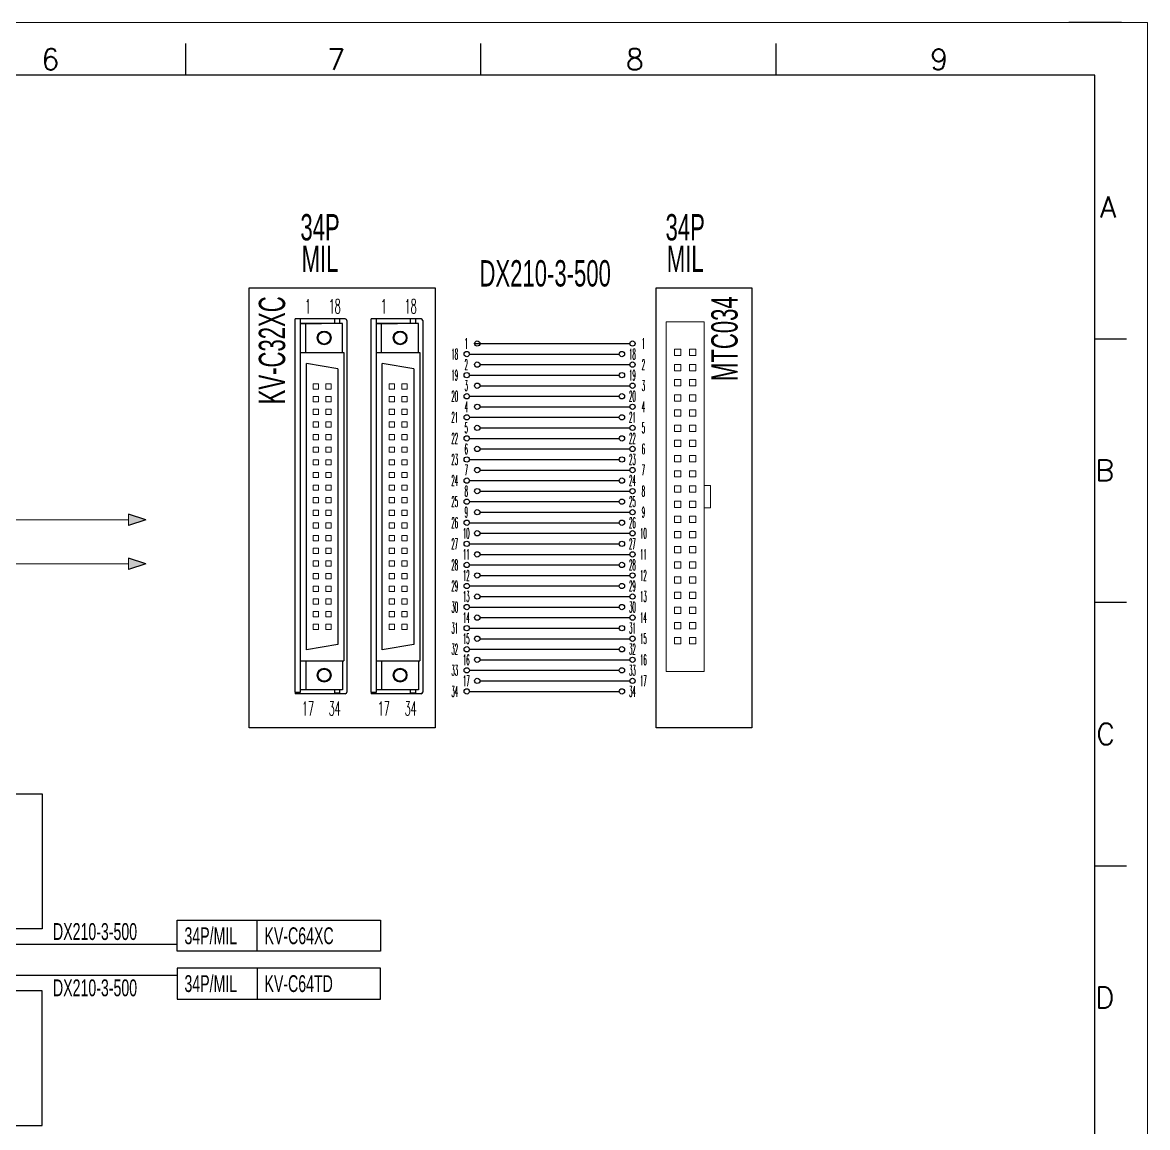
# Model space of a CAD drawing. Extents: x 49673 to 52330, y -5620 to -4375.
# Drawn here: x 51212.1 to 51318.8, y -5261.3 to -5156.4 of the extents above; entities that cross this region are included whole.
import ezdxf
from ezdxf.enums import TextEntityAlignment as Align

# ---------------------------------------------------------------- set-up
doc = ezdxf.new("R2010")
doc.units = 0
doc.header["$MEASUREMENT"] = 0
for name, color, linetype in [('AE_BOR', 1, 'Continuous'), ('Z_OM_GAIKEI', 7, 'Continuous'), ('细实线层', 7, 'Continuous')]:
    doc.layers.add(name, color=color, linetype=linetype)
doc.layers.add('Dimension', color=3, linetype='Continuous', lineweight=13)
doc.styles.add('WD', font='simplex.shx', dxfattribs={"bigfont": 'gbcbig.shx'})
doc.styles.add('样式 8', font='arial.ttf')

# ---------------------------------------------------------------- blocks, each defined once
blk = doc.blocks.new('电控横A4')
for p, q in [((292, -5), (5, -5)), ((292, -205), (292, -5))]:
    blk.add_line(p, q)
at = {"layer": 'AE_BOR', "color": 1, "lineweight": 15}
for p, q in [((0, 0), (297, 0)), ((297, 0), (297, -210))]:
    blk.add_line(p, q, dxfattribs=at)
at = {"layer": 'AE_BOR', "lineweight": 30}
blk.add_line((294.53, 0), (289.53, 0), dxfattribs=at)
at = {"layer": 'AE_BOR'}
for p, q in [((205.78, -5), (205.78, -2)), ((233.78, -5), (233.78, -2)), ((261.78, -5), (261.78, -2)), ((292, -30), (295, -30)), ((292, -55), (295, -55)), ((292, -80), (295, -80))]:
    blk.add_line(p, q, dxfattribs=at)
at = {"layer": 'AE_BOR', "style": 'WD'}
for s, p in [('6', (192.94, -4.5)), ('7', (220.04, -4.5)), ('8', (248.37, -4.5)), ('9', (277.23, -4.5))]:
    blk.add_text(s, height=2, dxfattribs=at).set_placement(p, align=Align.CENTER)
for s, p in [('A', (294.03, -17.5)), ('B', (293.84, -42.5)), ('C', (293.93, -67.5)), ('D', (293.84, -92.5))]:
    blk.add_text(s, height=2, dxfattribs=at).set_placement(p, align=Align.MIDDLE_RIGHT)

msp = doc.modelspace()

# ---------------------------------------------------------------- hatches: boundary and pattern name
for points in [[(51223.8, -5203.62), (51222.14, -5204.15), (51222.14, -5203.09)], [(51223.8, -5207.79), (51222.14, -5208.32), (51222.14, -5207.26)]]:
    msp.add_hatch(color=256).paths.add_polyline_path(points)

# ---------------------------------------------------------------- linework, layer by layer
for p, q in [((51242.71, -5184.57), (51237.96, -5184.57)), ((51249.91, -5184.57), (51245.16, -5184.57)), ((51254.98, -5186.9), (51269.7, -5186.9)), ((51254.48, -5187.9), (51268.7, -5187.9)), ((51255.48, -5188.9), (51269.7, -5188.9)), ((51254.48, -5189.9), (51268.7, -5189.9)), ((51255.48, -5190.9), (51269.7, -5190.9)), ((51254.48, -5191.9), (51268.7, -5191.9)), ((51255.48, -5192.9), (51269.7, -5192.9)), ((51254.48, -5193.9), (51268.7, -5193.9)), ((51255.48, -5194.9), (51269.7, -5194.9)), ((51254.48, -5195.9), (51268.7, -5195.9)), ((51255.48, -5196.9), (51269.7, -5196.9)), ((51254.48, -5197.9), (51268.7, -5197.9)), ((51255.48, -5198.9), (51269.7, -5198.9)), ((51254.48, -5199.9), (51268.7, -5199.9)), ((51255.48, -5200.9), (51269.7, -5200.9)), ((51254.48, -5201.9), (51268.7, -5201.9)), ((51223.8, -5203.62), (51222.14, -5203.09)), ((51223.8, -5203.62), (51222.14, -5204.15)), ((51255.48, -5202.9), (51269.7, -5202.9)), ((51254.48, -5203.9), (51268.7, -5203.9)), ((51255.48, -5204.9), (51269.7, -5204.9)), ((51254.48, -5205.9), (51268.7, -5205.9)), ((51223.8, -5207.79), (51222.14, -5207.26)), ((51223.8, -5207.79), (51222.14, -5208.32)), ((51255.48, -5206.9), (51269.7, -5206.9)), ((51254.48, -5207.9), (51268.7, -5207.9)), ((51255.48, -5208.9), (51269.7, -5208.9)), ((51254.48, -5209.9), (51268.7, -5209.9)), ((51255.48, -5210.9), (51269.7, -5210.9)), ((51254.48, -5211.9), (51268.7, -5211.9)), ((51255.48, -5212.9), (51269.7, -5212.9)), ((51254.48, -5213.9), (51268.7, -5213.9)), ((51255.48, -5214.9), (51269.7, -5214.9)), ((51254.48, -5215.9), (51268.7, -5215.9)), ((51255.48, -5216.9), (51269.7, -5216.9)), ((51254.48, -5217.9), (51268.7, -5217.9)), ((51255.48, -5218.9), (51269.7, -5218.9)), ((51237.96, -5219.97), (51237.96, -5220.12)), ((51242.71, -5220.12), (51237.96, -5220.12)), ((51245.16, -5219.97), (51245.16, -5220.12)), ((51249.91, -5220.12), (51245.16, -5220.12)), ((51254.48, -5219.9), (51268.7, -5219.9)), ((51196.68, -5243.88), (51226.77, -5243.88)), ((51196.68, -5246.82), (51226.77, -5246.82))]:
    msp.add_line(p, q)
at = {"lineweight": 0}
for p, q in [((51222.14, -5203.09), (51222.14, -5204.15)), ((51222.14, -5207.26), (51222.14, -5208.32))]:
    msp.add_line(p, q, dxfattribs=at)
for points in [[(51251.24, -5223.35), (51233.6, -5223.35), (51233.6, -5181.61), (51251.24, -5181.61)], [(51281.28, -5223.35), (51272.19, -5223.35), (51272.19, -5181.61), (51281.28, -5181.61)], [(51076.56, -5229.61), (51213.96, -5229.61), (51213.96, -5242.41), (51076.56, -5242.41)], [(51226.77, -5241.61), (51246.04, -5241.61), (51246.04, -5244.55), (51226.77, -5244.55)], [(51246.04, -5244.55), (51234.36, -5244.55), (51234.36, -5241.61), (51246.04, -5241.61)], [(51226.77, -5249.09), (51246.04, -5249.09), (51246.04, -5246.15), (51226.77, -5246.15)], [(51246.04, -5246.15), (51234.36, -5246.15), (51234.36, -5249.09), (51246.04, -5249.09)]]:
    msp.add_lwpolyline(points, close=True)
for points in [[(51273.15, -5218.01), (51273.15, -5184.83), (51276.75, -5184.83), (51276.75, -5218.01)], [(51274.53, -5188.04), (51273.93, -5188.04), (51273.93, -5187.44), (51274.53, -5187.44)], [(51275.97, -5188.04), (51275.37, -5188.04), (51275.37, -5187.44), (51275.97, -5187.44)], [(51274.53, -5189.48), (51273.93, -5189.48), (51273.93, -5188.88), (51274.53, -5188.88)], [(51275.97, -5189.48), (51275.37, -5189.48), (51275.37, -5188.88), (51275.97, -5188.88)], [(51239.67, -5190.72), (51240.17, -5190.72), (51240.17, -5191.22), (51239.67, -5191.22)], [(51240.87, -5190.72), (51241.37, -5190.72), (51241.37, -5191.22), (51240.87, -5191.22)], [(51246.87, -5190.72), (51247.37, -5190.72), (51247.37, -5191.22), (51246.87, -5191.22)], [(51248.07, -5190.72), (51248.57, -5190.72), (51248.57, -5191.22), (51248.07, -5191.22)], [(51274.53, -5190.92), (51273.93, -5190.92), (51273.93, -5190.32), (51274.53, -5190.32)], [(51275.97, -5190.92), (51275.37, -5190.92), (51275.37, -5190.32), (51275.97, -5190.32)], [(51274.53, -5192.36), (51273.93, -5192.36), (51273.93, -5191.76), (51274.53, -5191.76)], [(51275.97, -5192.36), (51275.37, -5192.36), (51275.37, -5191.76), (51275.97, -5191.76)], [(51239.67, -5191.92), (51240.17, -5191.92), (51240.17, -5192.42), (51239.67, -5192.42)], [(51240.87, -5191.92), (51241.37, -5191.92), (51241.37, -5192.42), (51240.87, -5192.42)], [(51246.87, -5191.92), (51247.37, -5191.92), (51247.37, -5192.42), (51246.87, -5192.42)], [(51248.07, -5191.92), (51248.57, -5191.92), (51248.57, -5192.42), (51248.07, -5192.42)], [(51239.67, -5193.12), (51240.17, -5193.12), (51240.17, -5193.62), (51239.67, -5193.62)], [(51240.87, -5193.12), (51241.37, -5193.12), (51241.37, -5193.62), (51240.87, -5193.62)], [(51246.87, -5193.12), (51247.37, -5193.12), (51247.37, -5193.62), (51246.87, -5193.62)], [(51248.07, -5193.12), (51248.57, -5193.12), (51248.57, -5193.62), (51248.07, -5193.62)], [(51274.53, -5193.8), (51273.93, -5193.8), (51273.93, -5193.2), (51274.53, -5193.2)], [(51275.97, -5193.8), (51275.37, -5193.8), (51275.37, -5193.2), (51275.97, -5193.2)], [(51239.67, -5194.32), (51240.17, -5194.32), (51240.17, -5194.82), (51239.67, -5194.82)], [(51240.87, -5194.32), (51241.37, -5194.32), (51241.37, -5194.82), (51240.87, -5194.82)], [(51246.87, -5194.32), (51247.37, -5194.32), (51247.37, -5194.82), (51246.87, -5194.82)], [(51248.07, -5194.32), (51248.57, -5194.32), (51248.57, -5194.82), (51248.07, -5194.82)], [(51274.53, -5195.24), (51273.93, -5195.24), (51273.93, -5194.64), (51274.53, -5194.64)], [(51275.97, -5195.24), (51275.37, -5195.24), (51275.37, -5194.64), (51275.97, -5194.64)], [(51239.67, -5195.52), (51240.17, -5195.52), (51240.17, -5196.02), (51239.67, -5196.02)], [(51240.87, -5195.52), (51241.37, -5195.52), (51241.37, -5196.02), (51240.87, -5196.02)], [(51246.87, -5195.52), (51247.37, -5195.52), (51247.37, -5196.02), (51246.87, -5196.02)], [(51248.07, -5195.52), (51248.57, -5195.52), (51248.57, -5196.02), (51248.07, -5196.02)], [(51274.53, -5196.68), (51273.93, -5196.68), (51273.93, -5196.08), (51274.53, -5196.08)], [(51275.97, -5196.68), (51275.37, -5196.68), (51275.37, -5196.08), (51275.97, -5196.08)], [(51239.67, -5196.72), (51240.17, -5196.72), (51240.17, -5197.22), (51239.67, -5197.22)], [(51240.87, -5196.72), (51241.37, -5196.72), (51241.37, -5197.22), (51240.87, -5197.22)], [(51246.87, -5196.72), (51247.37, -5196.72), (51247.37, -5197.22), (51246.87, -5197.22)], [(51248.07, -5196.72), (51248.57, -5196.72), (51248.57, -5197.22), (51248.07, -5197.22)], [(51239.67, -5197.92), (51240.17, -5197.92), (51240.17, -5198.42), (51239.67, -5198.42)], [(51240.87, -5197.92), (51241.37, -5197.92), (51241.37, -5198.42), (51240.87, -5198.42)], [(51246.87, -5197.92), (51247.37, -5197.92), (51247.37, -5198.42), (51246.87, -5198.42)], [(51248.07, -5197.92), (51248.57, -5197.92), (51248.57, -5198.42), (51248.07, -5198.42)], [(51274.53, -5198.12), (51273.93, -5198.12), (51273.93, -5197.52), (51274.53, -5197.52)], [(51275.97, -5198.12), (51275.37, -5198.12), (51275.37, -5197.52), (51275.97, -5197.52)], [(51239.67, -5199.12), (51240.17, -5199.12), (51240.17, -5199.62), (51239.67, -5199.62)], [(51240.87, -5199.12), (51241.37, -5199.12), (51241.37, -5199.62), (51240.87, -5199.62)], [(51246.87, -5199.12), (51247.37, -5199.12), (51247.37, -5199.62), (51246.87, -5199.62)], [(51248.07, -5199.12), (51248.57, -5199.12), (51248.57, -5199.62), (51248.07, -5199.62)], [(51274.53, -5199.56), (51273.93, -5199.56), (51273.93, -5198.96), (51274.53, -5198.96)], [(51275.97, -5199.56), (51275.37, -5199.56), (51275.37, -5198.96), (51275.97, -5198.96)], [(51239.67, -5200.32), (51240.17, -5200.32), (51240.17, -5200.82), (51239.67, -5200.82)], [(51240.87, -5200.32), (51241.37, -5200.32), (51241.37, -5200.82), (51240.87, -5200.82)], [(51246.87, -5200.32), (51247.37, -5200.32), (51247.37, -5200.82), (51246.87, -5200.82)], [(51248.07, -5200.32), (51248.57, -5200.32), (51248.57, -5200.82), (51248.07, -5200.82)], [(51274.53, -5201), (51273.93, -5201), (51273.93, -5200.4), (51274.53, -5200.4)], [(51275.97, -5201), (51275.37, -5201), (51275.37, -5200.4), (51275.97, -5200.4)], [(51277.35, -5202.47), (51276.75, -5202.47), (51276.75, -5200.37), (51277.35, -5200.37)], [(51239.67, -5201.52), (51240.17, -5201.52), (51240.17, -5202.02), (51239.67, -5202.02)], [(51240.87, -5201.52), (51241.37, -5201.52), (51241.37, -5202.02), (51240.87, -5202.02)], [(51246.87, -5201.52), (51247.37, -5201.52), (51247.37, -5202.02), (51246.87, -5202.02)], [(51248.07, -5201.52), (51248.57, -5201.52), (51248.57, -5202.02), (51248.07, -5202.02)], [(51274.53, -5202.44), (51273.93, -5202.44), (51273.93, -5201.84), (51274.53, -5201.84)], [(51275.97, -5202.44), (51275.37, -5202.44), (51275.37, -5201.84), (51275.97, -5201.84)], [(51239.67, -5202.72), (51240.17, -5202.72), (51240.17, -5203.22), (51239.67, -5203.22)], [(51240.87, -5202.72), (51241.37, -5202.72), (51241.37, -5203.22), (51240.87, -5203.22)], [(51246.87, -5202.72), (51247.37, -5202.72), (51247.37, -5203.22), (51246.87, -5203.22)], [(51248.07, -5202.72), (51248.57, -5202.72), (51248.57, -5203.22), (51248.07, -5203.22)], [(51274.53, -5203.88), (51273.93, -5203.88), (51273.93, -5203.28), (51274.53, -5203.28)], [(51275.97, -5203.88), (51275.37, -5203.88), (51275.37, -5203.28), (51275.97, -5203.28)], [(51239.67, -5203.92), (51240.17, -5203.92), (51240.17, -5204.42), (51239.67, -5204.42)], [(51240.87, -5203.92), (51241.37, -5203.92), (51241.37, -5204.42), (51240.87, -5204.42)], [(51246.87, -5203.92), (51247.37, -5203.92), (51247.37, -5204.42), (51246.87, -5204.42)], [(51248.07, -5203.92), (51248.57, -5203.92), (51248.57, -5204.42), (51248.07, -5204.42)], [(51239.67, -5205.12), (51240.17, -5205.12), (51240.17, -5205.62), (51239.67, -5205.62)], [(51240.87, -5205.12), (51241.37, -5205.12), (51241.37, -5205.62), (51240.87, -5205.62)], [(51246.87, -5205.12), (51247.37, -5205.12), (51247.37, -5205.62), (51246.87, -5205.62)], [(51248.07, -5205.12), (51248.57, -5205.12), (51248.57, -5205.62), (51248.07, -5205.62)], [(51274.53, -5205.32), (51273.93, -5205.32), (51273.93, -5204.72), (51274.53, -5204.72)], [(51275.97, -5205.32), (51275.37, -5205.32), (51275.37, -5204.72), (51275.97, -5204.72)], [(51239.67, -5206.32), (51240.17, -5206.32), (51240.17, -5206.82), (51239.67, -5206.82)], [(51240.87, -5206.32), (51241.37, -5206.32), (51241.37, -5206.82), (51240.87, -5206.82)], [(51246.87, -5206.32), (51247.37, -5206.32), (51247.37, -5206.82), (51246.87, -5206.82)], [(51248.07, -5206.32), (51248.57, -5206.32), (51248.57, -5206.82), (51248.07, -5206.82)], [(51274.53, -5206.76), (51273.93, -5206.76), (51273.93, -5206.16), (51274.53, -5206.16)], [(51275.97, -5206.76), (51275.37, -5206.76), (51275.37, -5206.16), (51275.97, -5206.16)], [(51239.67, -5207.52), (51240.17, -5207.52), (51240.17, -5208.02), (51239.67, -5208.02)], [(51240.87, -5207.52), (51241.37, -5207.52), (51241.37, -5208.02), (51240.87, -5208.02)], [(51246.87, -5207.52), (51247.37, -5207.52), (51247.37, -5208.02), (51246.87, -5208.02)], [(51248.07, -5207.52), (51248.57, -5207.52), (51248.57, -5208.02), (51248.07, -5208.02)], [(51274.53, -5208.2), (51273.93, -5208.2), (51273.93, -5207.6), (51274.53, -5207.6)], [(51275.97, -5208.2), (51275.37, -5208.2), (51275.37, -5207.6), (51275.97, -5207.6)], [(51239.67, -5208.72), (51240.17, -5208.72), (51240.17, -5209.22), (51239.67, -5209.22)], [(51240.87, -5208.72), (51241.37, -5208.72), (51241.37, -5209.22), (51240.87, -5209.22)], [(51246.87, -5208.72), (51247.37, -5208.72), (51247.37, -5209.22), (51246.87, -5209.22)], [(51248.07, -5208.72), (51248.57, -5208.72), (51248.57, -5209.22), (51248.07, -5209.22)], [(51239.67, -5209.92), (51240.17, -5209.92), (51240.17, -5210.42), (51239.67, -5210.42)], [(51240.87, -5209.92), (51241.37, -5209.92), (51241.37, -5210.42), (51240.87, -5210.42)], [(51246.87, -5209.92), (51247.37, -5209.92), (51247.37, -5210.42), (51246.87, -5210.42)], [(51248.07, -5209.92), (51248.57, -5209.92), (51248.57, -5210.42), (51248.07, -5210.42)], [(51274.53, -5209.64), (51273.93, -5209.64), (51273.93, -5209.04), (51274.53, -5209.04)], [(51275.97, -5209.64), (51275.37, -5209.64), (51275.37, -5209.04), (51275.97, -5209.04)], [(51274.53, -5211.08), (51273.93, -5211.08), (51273.93, -5210.48), (51274.53, -5210.48)], [(51275.97, -5211.08), (51275.37, -5211.08), (51275.37, -5210.48), (51275.97, -5210.48)], [(51239.67, -5211.12), (51240.17, -5211.12), (51240.17, -5211.62), (51239.67, -5211.62)], [(51240.87, -5211.12), (51241.37, -5211.12), (51241.37, -5211.62), (51240.87, -5211.62)], [(51246.87, -5211.12), (51247.37, -5211.12), (51247.37, -5211.62), (51246.87, -5211.62)], [(51248.07, -5211.12), (51248.57, -5211.12), (51248.57, -5211.62), (51248.07, -5211.62)], [(51274.53, -5212.52), (51273.93, -5212.52), (51273.93, -5211.92), (51274.53, -5211.92)], [(51275.97, -5212.52), (51275.37, -5212.52), (51275.37, -5211.92), (51275.97, -5211.92)], [(51239.67, -5212.32), (51240.17, -5212.32), (51240.17, -5212.82), (51239.67, -5212.82)], [(51240.87, -5212.32), (51241.37, -5212.32), (51241.37, -5212.82), (51240.87, -5212.82)], [(51246.87, -5212.32), (51247.37, -5212.32), (51247.37, -5212.82), (51246.87, -5212.82)], [(51248.07, -5212.32), (51248.57, -5212.32), (51248.57, -5212.82), (51248.07, -5212.82)], [(51239.67, -5213.52), (51240.17, -5213.52), (51240.17, -5214.02), (51239.67, -5214.02)], [(51240.87, -5213.52), (51241.37, -5213.52), (51241.37, -5214.02), (51240.87, -5214.02)], [(51246.87, -5213.52), (51247.37, -5213.52), (51247.37, -5214.02), (51246.87, -5214.02)], [(51248.07, -5213.52), (51248.57, -5213.52), (51248.57, -5214.02), (51248.07, -5214.02)], [(51274.53, -5213.96), (51273.93, -5213.96), (51273.93, -5213.36), (51274.53, -5213.36)], [(51275.97, -5213.96), (51275.37, -5213.96), (51275.37, -5213.36), (51275.97, -5213.36)], [(51274.53, -5215.4), (51273.93, -5215.4), (51273.93, -5214.8), (51274.53, -5214.8)], [(51275.97, -5215.4), (51275.37, -5215.4), (51275.37, -5214.8), (51275.97, -5214.8)]]:
    msp.add_lwpolyline(points, close=True, dxfattribs=at)
msp.add_lwpolyline([(51076.56, -5261.09), (51213.96, -5261.09), (51213.96, -5248.29), (51076.56, -5248.29)])
for centre in [(51255.23, -5186.9), (51269.95, -5186.9), (51254.23, -5187.9), (51255.23, -5188.9), (51268.95, -5187.9), (51269.95, -5188.9), (51254.23, -5189.9), (51268.95, -5189.9), (51255.23, -5190.9), (51269.95, -5190.9), (51254.23, -5191.9), (51268.95, -5191.9), (51255.23, -5192.9), (51269.95, -5192.9), (51254.23, -5193.9), (51268.95, -5193.9), (51255.23, -5194.9), (51269.95, -5194.9), (51254.23, -5195.9), (51268.95, -5195.9), (51255.23, -5196.9), (51269.95, -5196.9), (51254.23, -5197.9), (51268.95, -5197.9), (51255.23, -5198.9), (51269.95, -5198.9), (51254.23, -5199.9), (51268.95, -5199.9), (51255.23, -5200.9), (51269.95, -5200.9), (51254.23, -5201.9), (51268.95, -5201.9), (51255.23, -5202.9), (51269.95, -5202.9), (51254.23, -5203.9), (51255.23, -5204.9), (51268.95, -5203.9), (51269.95, -5204.9), (51254.23, -5205.9), (51268.95, -5205.9), (51255.23, -5206.9), (51269.95, -5206.9), (51254.23, -5207.9), (51268.95, -5207.9), (51255.23, -5208.9), (51269.95, -5208.9), (51254.23, -5209.9), (51268.95, -5209.9), (51255.23, -5210.9), (51269.95, -5210.9), (51254.23, -5211.9), (51268.95, -5211.9), (51255.23, -5212.9), (51269.95, -5212.9), (51254.23, -5213.9), (51268.95, -5213.9), (51255.23, -5214.9), (51269.95, -5214.9), (51254.23, -5215.9), (51268.95, -5215.9), (51255.23, -5216.9), (51269.95, -5216.9), (51254.23, -5217.9), (51268.95, -5217.9), (51255.23, -5218.9), (51269.95, -5218.9), (51254.23, -5219.9), (51268.95, -5219.9)]:
    msp.add_circle(centre, 0.25)
msp.add_arc((51254.23, -5191.9), 0.25, 89.0696, 90.9304)
at = {"layer": 'Z_OM_GAIKEI'}
for p, q in [((51237.96, -5219.97), (51237.96, -5184.57)), ((51238.46, -5219.97), (51238.46, -5184.57)), ((51238.46, -5219.74), (51238.46, -5185)), ((51238.46, -5185), (51240.46, -5185)), ((51242.46, -5185), (51238.46, -5185)), ((51238.96, -5187.75), (51238.96, -5185)), ((51241.71, -5185), (51241.71, -5184.57)), ((51242.21, -5185), (51242.21, -5184.57)), ((51242.46, -5187.75), (51242.46, -5185)), ((51242.86, -5184.72), (51242.86, -5219.97)), ((51245.16, -5219.97), (51245.16, -5184.57)), ((51245.66, -5219.97), (51245.66, -5184.57)), ((51245.66, -5219.74), (51245.66, -5185)), ((51245.66, -5185), (51247.66, -5185)), ((51249.66, -5185), (51245.66, -5185)), ((51246.16, -5187.75), (51246.16, -5185)), ((51248.91, -5185), (51248.91, -5184.57)), ((51249.41, -5185), (51249.41, -5184.57)), ((51249.66, -5187.75), (51249.66, -5185)), ((51250.06, -5184.72), (51250.06, -5219.97)), ((51238.46, -5187.75), (51242.58, -5187.75)), ((51238.46, -5187.75), (51242.58, -5187.75)), ((51242.58, -5187.75), (51242.58, -5216.99)), ((51245.66, -5187.75), (51249.78, -5187.75)), ((51245.66, -5187.75), (51249.78, -5187.75)), ((51249.78, -5187.75), (51249.78, -5216.99)), ((51242.02, -5189.29), (51239.02, -5188.79)), ((51239.02, -5215.95), (51239.02, -5188.79)), ((51242.02, -5189.29), (51242.02, -5215.45)), ((51249.22, -5189.29), (51246.22, -5188.79)), ((51246.22, -5215.95), (51246.22, -5188.79)), ((51249.22, -5189.29), (51249.22, -5215.45)), ((51242.02, -5215.45), (51239.02, -5215.95)), ((51249.22, -5215.45), (51246.22, -5215.95)), ((51238.46, -5216.99), (51242.58, -5216.99)), ((51238.96, -5216.99), (51238.96, -5219.74)), ((51242.46, -5216.99), (51242.46, -5219.74)), ((51245.66, -5216.99), (51249.78, -5216.99)), ((51246.16, -5216.99), (51246.16, -5219.74)), ((51249.66, -5216.99), (51249.66, -5219.74)), ((51237.96, -5219.97), (51238.46, -5219.97)), ((51242.46, -5219.74), (51238.46, -5219.74)), ((51241.71, -5220.02), (51241.71, -5219.74)), ((51241.71, -5220.02), (51242.21, -5220.02)), ((51242.21, -5220.02), (51242.21, -5219.74)), ((51245.16, -5219.97), (51245.66, -5219.97)), ((51249.66, -5219.74), (51245.66, -5219.74)), ((51248.91, -5220.02), (51248.91, -5219.74)), ((51248.91, -5220.02), (51249.41, -5220.02)), ((51249.41, -5220.02), (51249.41, -5219.74))]:
    msp.add_line(p, q, dxfattribs=at)
for centre, radius in [((51240.71, -5186.37), 0.65), ((51240.71, -5186.37), 0.575), ((51247.91, -5186.37), 0.65), ((51247.91, -5186.37), 0.575), ((51240.71, -5218.36), 0.65), ((51240.71, -5218.36), 0.575), ((51247.91, -5218.36), 0.65), ((51247.91, -5218.36), 0.575)]:
    msp.add_circle(centre, radius, dxfattribs=at)
for centre, start, end in [((51242.71, -5184.72), 0, 90), ((51249.91, -5184.72), 0, 90), ((51242.71, -5219.97), 270, 0), ((51249.91, -5219.97), 270, 0)]:
    msp.add_arc(centre, 0.15, start, end, dxfattribs=at)
at = {"layer": '细实线层', "lineweight": 0}
for p, q in [((51222.14, -5203.62), (51064.67, -5203.62)), ((51222.14, -5207.79), (51074.65, -5207.79))]:
    msp.add_line(p, q, dxfattribs=at)

# ---------------------------------------------------------------- block references
msp.add_blockref('电控横A4', (51021.8, -5156.44))

# ---------------------------------------------------------------- texts
at = {"lineweight": 0, "style": 'WD'}
for s, height, width, p in [('1', 1.33, 0.5, (51239.17, -5183.37)), ('18', 1.333, 0.5, (51241.71, -5183.37)), ('1', 1.33, 0.5, (51246.37, -5183.37)), ('18', 1.333, 0.5, (51248.91, -5183.37)), ('1', 1, 0.3, (51254.19, -5186.9)), ('1', 1, 0.3, (51270.99, -5186.9)), ('18', 1, 0.3, (51253.1, -5187.9)), ('18', 1, 0.3, (51269.95, -5187.9)), ('2', 1, 0.3, (51254.19, -5188.9)), ('2', 1, 0.3, (51270.99, -5188.9)), ('19', 1, 0.3, (51253.1, -5189.9)), ('19', 1, 0.3, (51269.95, -5189.9)), ('3', 1, 0.3, (51254.19, -5190.9)), ('3', 1, 0.3, (51270.99, -5190.9)), ('20', 1, 0.3, (51253.1, -5191.9)), ('20', 1, 0.3, (51269.95, -5191.9)), ('4', 1, 0.3, (51254.19, -5192.9)), ('4', 1, 0.3, (51270.99, -5192.9)), ('21', 1, 0.3, (51253.1, -5193.9)), ('21', 1, 0.3, (51269.95, -5193.9)), ('5', 1, 0.3, (51254.19, -5194.9)), ('5', 1, 0.3, (51270.99, -5194.9)), ('22', 1, 0.3, (51253.1, -5195.9)), ('22', 1, 0.3, (51269.95, -5195.9)), ('6', 1, 0.3, (51254.19, -5196.9)), ('6', 1, 0.3, (51270.99, -5196.9)), ('23', 1, 0.3, (51253.1, -5197.9)), ('23', 1, 0.3, (51269.95, -5197.9)), ('7', 1, 0.3, (51254.19, -5198.9)), ('7', 1, 0.3, (51270.99, -5198.9)), ('24', 1, 0.3, (51253.1, -5199.9)), ('8', 1, 0.3, (51254.19, -5200.9)), ('24', 1, 0.3, (51269.95, -5199.9)), ('8', 1, 0.3, (51270.99, -5200.9)), ('25', 1, 0.3, (51253.1, -5201.9)), ('25', 1, 0.3, (51269.95, -5201.9)), ('9', 1, 0.3, (51254.19, -5202.9)), ('9', 1, 0.3, (51270.99, -5202.9)), ('26', 1, 0.3, (51253.1, -5203.9)), ('26', 1, 0.3, (51269.95, -5203.9)), ('10', 1, 0.3, (51254.19, -5204.9)), ('10', 1, 0.3, (51270.99, -5204.9)), ('27', 1, 0.3, (51253.1, -5205.9)), ('27', 1, 0.3, (51269.95, -5205.9)), ('11', 1, 0.3, (51254.19, -5206.9)), ('11', 1, 0.3, (51270.99, -5206.9)), ('28', 1, 0.3, (51253.1, -5207.9)), ('28', 1, 0.3, (51269.95, -5207.9)), ('12', 1, 0.3, (51254.19, -5208.9)), ('12', 1, 0.3, (51270.99, -5208.9)), ('29', 1, 0.3, (51253.1, -5209.9)), ('29', 1, 0.3, (51269.95, -5209.9)), ('13', 1, 0.3, (51254.19, -5210.9)), ('13', 1, 0.3, (51270.99, -5210.9)), ('30', 1, 0.3, (51253.1, -5211.9)), ('30', 1, 0.3, (51269.95, -5211.9)), ('14', 1, 0.3, (51254.19, -5212.9)), ('14', 1, 0.3, (51270.99, -5212.9)), ('31', 1, 0.3, (51253.1, -5213.9)), ('31', 1, 0.3, (51269.95, -5213.9)), ('15', 1, 0.3, (51254.19, -5214.9)), ('15', 1, 0.3, (51270.99, -5214.9)), ('32', 1, 0.3, (51253.1, -5215.9)), ('16', 1, 0.3, (51254.19, -5216.9)), ('32', 1, 0.3, (51269.95, -5215.9)), ('16', 1, 0.3, (51270.99, -5216.9)), ('33', 1, 0.3, (51253.1, -5217.9)), ('33', 1, 0.3, (51269.95, -5217.9)), ('17', 1, 0.3, (51254.19, -5218.9)), ('17', 1, 0.3, (51270.99, -5218.9)), ('34', 1, 0.3, (51253.1, -5219.9)), ('34', 1, 0.3, (51269.95, -5219.9)), ('17', 1.333, 0.5, (51239.17, -5221.53)), ('34', 1.333, 0.5, (51241.71, -5221.53)), ('17', 1.333, 0.5, (51246.37, -5221.53)), ('34', 1.333, 0.5, (51248.91, -5221.53))]:
    msp.add_text(s, height=height, dxfattribs=dict(at, width=width)).set_placement(p, align=Align.MIDDLE)
at = {"layer": 'Dimension', "lineweight": 0, "style": '样式 8', "width": 0.6}
for s, p in [('34P', (51240.32, -5177.12)), ('34P', (51274.95, -5177.12)), ('MIL', (51240.32, -5180.12)), ('MIL', (51274.95, -5180.12)), ('DX210-3-500', (51261.67, -5181.49))]:
    msp.add_text(s, height=2.5, dxfattribs=at).set_placement(p, align=Align.CENTER)
at = {"layer": 'Dimension', "color": 3, "lineweight": 0, "style": '样式 8', "width": 0.6}
for s, p in [('KV-C32XC', (51237.01, -5182.42)), ('MTC034', (51279.92, -5182.42))]:
    msp.add_text(s, height=2.5, rotation=90, dxfattribs=at).set_placement(p, align=Align.RIGHT)
for p in [(51214.99, -5243.48), (51214.99, -5248.82)]:
    msp.add_text('DX210-3-500', height=1.6, dxfattribs=at).set_placement(p)
for s, p in [('34P/MIL', (51227.46, -5243.08)), ('KV-C64XC', (51235.05, -5243.08)), ('34P/MIL', (51227.46, -5247.62)), ('KV-C64TD', (51235.05, -5247.62))]:
    msp.add_text(s, height=1.6, dxfattribs=at).set_placement(p, align=Align.MIDDLE_LEFT)

doc.saveas('drawing.dxf')
